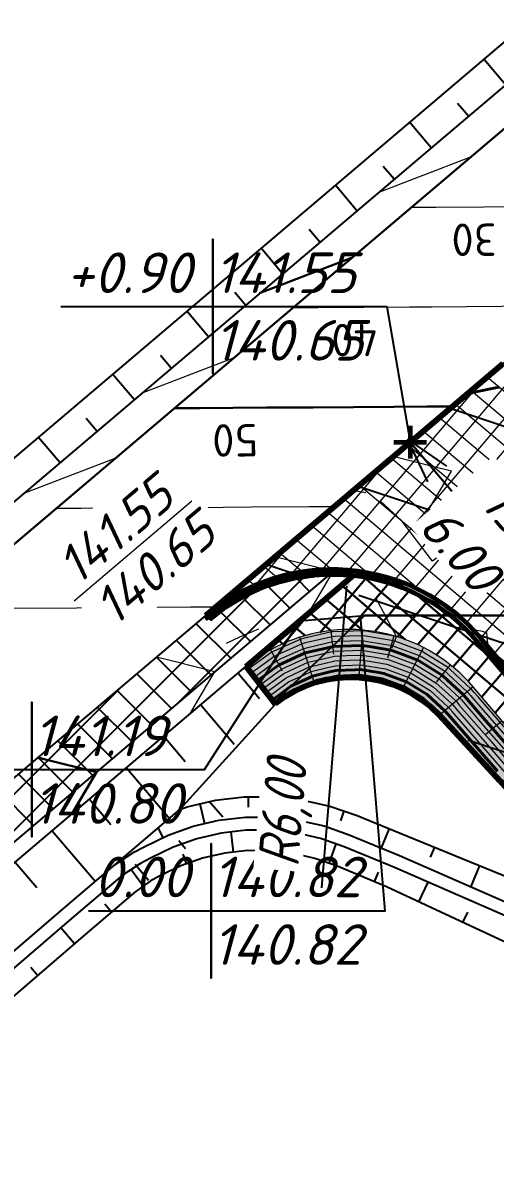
# Model space of a CAD drawing. Header units: metres. Extents: x 2306714 to 2308412, y 453204 to 454783.
# Drawn here: x 2308294.69 to 2308309.24, y 454669.29 to 454704.26 of the extents above; entities that cross this region are included whole.
import ezdxf
from ezdxf.enums import TextEntityAlignment as Align

# ---------------------------------------------------------------- set-up
doc = ezdxf.new("R2010")
doc.units = ezdxf.units.M
doc.linetypes.add('ACAD_ISO02W100', pattern=[15, 12, -3])
doc.linetypes.add('осевая', pattern=[50.8, 31.75, -6.35, 6.35, -6.35])
for name, color, linetype, lineweight in [('$0$ПП_Дорога_Покрытия_ПроезжаяЧасть_Тип1.', 5, 'Continuous', 9), ('280_ПОР_Откосы планировки', 250, 'Continuous', 20), ('ГП_АД том 3.2.6', 250, 'Continuous', 40), ('ГП_ВП', 1, 'Continuous', 40), ('ГП_Границы ЗУ', 1, 'Continuous', 50), ('ПП_Дорога_БортовойКамень_БР100.30.18', 5, 'Continuous', 60), ('ПП_Дорога_Покрытия_Откос', 3, 'Continuous', 9), ('ПП_Дорога_Покрытия_Щебневание_Прикромочное', 151, 'Continuous', 30)]:
    doc.layers.add(name, color=color, linetype=linetype, lineweight=lineweight)
for name, color, linetype in [('АД_серый', 250, 'Continuous'), ('ВП АД', 7, 'Continuous'), ('ГП_Автодорога Ось', 1, 'осевая'), ('ГП_здания', 7, 'Continuous'), ('ГП_ПЗМ', 7, 'Continuous'), ('ГП_ПЗМ @ 0.5 (1)', 7, 'Continuous'), ('ГП_Размеры проезд', 7, 'Continuous')]:
    doc.layers.add(name, color=color, linetype=linetype)
doc.styles.add('ASML', font='isocpeui.ttf')
doc.styles.add('Ck_rus', font='isocpeur.ttf', dxfattribs={"width": 0.8, "oblique": 15, "height": 2.5})
doc.styles.add('ISOCPEUR.ttf', font='isocpeur.ttf')
doc.styles.add('СПДС', font='isocpeur.ttf')
doc.dimstyles.new('Ck_Линейный р-р', dxfattribs={"dimscale": 0, "dimtxt": 2.5, "dimasz": 1, "dimexe": 0.5, "dimexo": 0.5, "dimtad": 1, "dimzin": 1, "dimtxsty": 'Ck_rus', "dimblk": 'OBLIQUE', "dimcen": 0, "dimdle": 0.1, "dimadec": 0, "dimazin": 0, "dimtfac": 1, "dimtofl": 0, "dimtmove": 1, "dimatfit": 3, "dimfxl": 1, "dimarcsym": 0})

# ---------------------------------------------------------------- blocks, each defined once
blk = doc.blocks.new('АД 3.2.6')
at = {"layer": 'АД_серый'}
h = blk.add_hatch(dxfattribs=at)
h.set_pattern_fill('ANSI37', color=256, scale=0.25)
h.set_pattern_definition([(45, (-2306981.54755, -453219.10406), (-0.56126600757, 0.56126600757), []), (135, (-2306981.54755, -453219.10406), (-0.56126600757, -0.56126600757), [])])
edge = h.paths.add_edge_path()
edge.add_line((1447.455, 1552.309), (1448.993, 1553.496))
edge.add_line((1448.993, 1553.496), (1448.069, 1554.678))
edge.add_line((1448.069, 1554.678), (1446.517, 1553.48))
edge.add_arc((1539.264, 1427.399), 156.52, 126.33875, 128.59765)
edge.add_line((1441.62, 1549.726), (1440.286, 1548.661))
edge.add_line((1440.286, 1548.661), (1432.438, 1542.427))
edge.add_line((1432.438, 1542.427), (1424.532, 1535.683))
edge.add_line((1424.532, 1535.683), (1399.624, 1514.545))
edge.add_line((1399.624, 1514.545), (1338.629, 1462.78))
edge.add_line((1338.629, 1462.78), (1277.634, 1411.016))
edge.add_arc((2570.054, -111.698), 1997.25, 130.323304, 132.475114)
edge.add_line((1221.371, 1361.415), (1158.76, 1304.093))
edge.add_line((1158.76, 1304.093), (1121.882, 1270.33))
edge.add_line((1121.882, 1270.33), (1072.465, 1225.087))
edge.add_line((1072.465, 1225.087), (1074.584, 1224.993))
edge.add_line((1074.584, 1224.993), (1122.895, 1269.223))
edge.add_line((1122.895, 1269.223), (1159.773, 1302.987))
edge.add_line((1159.773, 1302.987), (1222.384, 1360.309))
edge.add_arc((2570.054, -111.698), 1995.75, 130.323304, 132.475114, ccw=False)
edge.add_line((1278.604, 1409.872), (1339.6, 1461.637))
edge.add_line((1339.6, 1461.637), (1344.157, 1465.504))
edge.add_arc((1344.221, 1459.655), 5.85, 90.6321, 130.32)
edge.add_line((1340.436, 1464.115), (1340.338, 1464.231))
edge.add_line((1340.338, 1464.231), (1353.276, 1475.211))
edge.add_line((1353.276, 1475.211), (1353.366, 1475.078))
edge.add_arc((1356.859, 1470.311), 5.91, 126.2337, 169.9147)
edge.add_line((1351.04, 1471.346), (1383.518, 1498.909))
edge.add_arc((1383.58, 1493.059), 5.85, 90.6048, 130.32)
edge.add_line((1379.795, 1497.519), (1379.698, 1497.634))
edge.add_line((1379.698, 1497.634), (1392.278, 1508.31))
edge.add_line((1392.278, 1508.31), (1392.375, 1508.196))
edge.add_arc((1396.16, 1503.735), 5.85, 130.32, 170.0351)
edge.add_line((1390.398, 1504.748), (1400.595, 1513.401))
edge.add_line((1400.595, 1513.401), (1433.38, 1541.224))
edge.add_line((1433.38, 1541.224), (1441.269, 1547.527))
edge.add_line((1441.269, 1547.527), (1442.568, 1548.565))
edge.add_arc((1539.19, 1427.498), 154.897, 126.31553, 128.59291, ccw=False)
for p, q in [((1349.564, 1480.586, 138.74), (1348.896, 1481.372, 138.74)), ((1348.42, 1479.615, 138.74), (1348.087, 1480.008, 138.74)), ((1347.276, 1478.644, 138.74), (1346.61, 1479.429, 138.74)), ((1346.133, 1477.674, 138.74), (1345.8, 1478.066, 138.74)), ((1344.989, 1476.703, 138.74), (1344.324, 1477.487, 138.74)), ((1343.845, 1475.733, 138.74), (1343.513, 1476.125, 138.74)), ((1342.702, 1474.762, 138.74), (1342.037, 1475.546, 138.74)), ((1341.558, 1473.791, 138.74), (1341.226, 1474.183, 138.74)), ((1340.414, 1472.821, 138.74), (1339.75, 1473.604, 138.74)), ((1339.271, 1471.85, 138.74), (1338.939, 1472.242, 138.74)), ((1338.127, 1470.88, 138.74), (1337.463, 1471.662, 138.74)), ((1336.984, 1469.909, 138.74), (1336.652, 1470.3, 138.74)), ((1335.84, 1468.939, 138.74), (1335.176, 1469.721, 138.74)), ((1341.33, 1462.449, 143.118), (1341.987, 1461.675, 143.118)), ((1340.186, 1461.479, 143.118), (1341.214, 1460.268, 143.118)), ((1339.042, 1460.508, 143.118), (1339.701, 1459.731, 143.118)), ((1337.899, 1459.537, 143.118), (1339.243, 1457.951)), ((1336.755, 1458.567, 143.118), (1337.416, 1457.788, 143.118)), ((1340.157, 1458.426, 141.032), (1340.3, 1457.816, 141.032)), ((1340.856, 1458.01, 138.813), (1340.441, 1458.497, 138.813)), ((1341.638, 1458.642, 141.032), (1341.64, 1458.326, 141.032)), ((1343.134, 1458.566, 141.032), (1343.066, 1457.936, 141.032)), ((1344.587, 1458.206, 141.032), (1344.483, 1457.904, 141.032)), ((1338.865, 1457.679), (1339.001, 1457.4)), ((1345.983, 1457.66, 141.032), (1345.739, 1457.065, 141.032)), ((1335.611, 1457.596, 143.118), (1336.936, 1456.035, 143.118)), ((1341.19, 1456.934, 139.561), (1341.12, 1457.559, 139.561)), ((1339.715, 1457.037, 138.813), (1339.507, 1457.28, 138.813)), ((1342.685, 1456.938, 139.561), (1342.721, 1457.253, 139.561)), ((1344.138, 1456.587, 139.561), (1344.35, 1457.19, 139.561)), ((1347.371, 1457.092, 141.032), (1347.245, 1456.783, 141.032)), ((1334.468, 1456.626, 143.118), (1335.132, 1455.843, 143.118)), ((1339.738, 1456.576, 139.561), (1339.635, 1456.87, 139.561)), ((1338.412, 1455.885, 139.561), (1338.049, 1456.385, 139.561)), ((1338.574, 1456.063, 138.813), (1338.158, 1456.551, 138.813)), ((1345.527, 1456.023, 139.561), (1345.651, 1456.321, 139.561)), ((1348.759, 1456.523, 141.032), (1348.493, 1455.873, 141.032)), ((1346.894, 1455.405, 139.561), (1347.177, 1456.013, 139.561)), ((1337.432, 1455.09, 138.813), (1337.224, 1455.334, 138.813)), ((1348.253, 1454.771, 139.561), (1348.402, 1455.091, 139.561)), ((1336.293, 1454.115, 138.813), (1335.874, 1454.601, 138.813)), ((1335.157, 1453.135, 138.813), (1334.946, 1453.379, 138.813))]:
    blk.add_line(p, q, dxfattribs=at)
at = {"layer": 'АД_серый', "linetype": 'Continuous', "flags": 128}
for points in [[(1442.654, 1561.598), (1442.502, 1561.486), (1441.828, 1560.986), (1441.002, 1560.365), (1436.193, 1555.979), (1436.161, 1555.948), (1434.961, 1554.808), (1427.859, 1547.766), (1426.079, 1546.26), (1424.048, 1544.546), (1419.928, 1541.109), (1412.106, 1534.602), (1404.842, 1528.559), (1385.749, 1512.42), (1366.558, 1496.396), (1347.516, 1480.198), (1328.459, 1464.017), (1316.203, 1453.853), (1309.214, 1448.056), (1290.086, 1431.96)], [(1442.832, 1561.37), (1442.685, 1561.253), (1442.033, 1560.727), (1441.234, 1560.075), (1436.529, 1555.593), (1436.497, 1555.561), (1435.321, 1554.393), (1428.206, 1547.361), (1426.435, 1545.844), (1424.414, 1544.117), (1420.327, 1540.639), (1412.57, 1534.056), (1405.365, 1527.942), (1386.304, 1511.766), (1367.243, 1495.589), (1348.182, 1479.413), (1329.121, 1463.236), (1316.982, 1452.935), (1310.06, 1447.06), (1290.999, 1430.884)], [(1337.543, 1456.552), (1338.125, 1456.93), (1338.437, 1457.104), (1339.173, 1457.461), (1339.944, 1457.733), (1340.741, 1457.918), (1341.553, 1458.011), (1342.37, 1458.013), (1343.182, 1457.923), (1343.978, 1457.742), (1344.749, 1457.474), (1346.298, 1456.834), (1354.947, 1453.047)], [(1354.816, 1452.669), (1346.147, 1456.464), (1344.597, 1457.103), (1343.869, 1457.357), (1343.117, 1457.528), (1342.349, 1457.613), (1341.577, 1457.612), (1340.81, 1457.524), (1340.057, 1457.35), (1339.328, 1457.092), (1338.633, 1456.755), (1338.321, 1456.581), (1337.774, 1456.223)], [(1354.529, 1451.844), (1345.902, 1455.867), (1344.355, 1456.511), (1343.695, 1456.743), (1343.013, 1456.901), (1342.317, 1456.981), (1341.616, 1456.982), (1340.919, 1456.904), (1340.234, 1456.749), (1339.571, 1456.517), (1338.937, 1456.212), (1338.625, 1456.039), (1338.15, 1455.702)], [(1339.537, 1458.252), (1339.767, 1458.335), (1340.632, 1458.537), (1341.514, 1458.641), (1342.402, 1458.645), (1343.285, 1458.55), (1344.152, 1458.356), (1344.992, 1458.066), (1346.543, 1457.431), (1355.234, 1453.871), (1355.813, 1453.67), (1365.258, 1450.383), (1365.31, 1450.365), (1365.948, 1450.188), (1366.602, 1450.096), (1367.263, 1450.089), (1367.92, 1450.167), (1368.561, 1450.33), (1369.175, 1450.575), (1369.752, 1450.896), (1370.283, 1451.29), (1373.912, 1454.364), (1381.541, 1460.828)], [(1185.609, 1325.962), (1192.801, 1332.547), (1202.924, 1341.815), (1221.363, 1358.696), (1222.722, 1359.94), (1239.852, 1375.442), (1258.544, 1391.953), (1259.785, 1393.034), (1277.442, 1408.229), (1279.017, 1409.567), (1296.499, 1424.403), (1315.56, 1440.579), (1322.482, 1446.454), (1344.885, 1465.467)], [(1186.841, 1324.613), (1186.842, 1324.615), (1194.099, 1331.128), (1204.314, 1340.296), (1222.759, 1357.172), (1224.124, 1358.409), (1241.312, 1373.81), (1260.065, 1390.21), (1261.308, 1391.285), (1279, 1406.397), (1280.569, 1407.737), (1298.017, 1422.614), (1316.992, 1438.891), (1323.876, 1444.811), (1335.948, 1455.192), (1339.537, 1458.252), (1342.474, 1461.482)], [(1337.774, 1456.223), (1336.207, 1454.887), (1324.135, 1444.506), (1317.251, 1438.586), (1298.276, 1422.309), (1280.828, 1407.432), (1279.259, 1406.092), (1261.571, 1390.983), (1260.328, 1389.908), (1241.579, 1373.511), (1224.394, 1358.114), (1223.029, 1356.877), (1204.584, 1340.001)], [(1338.15, 1455.702), (1336.621, 1454.398), (1324.564, 1444.002), (1317.687, 1438.073), (1298.703, 1421.806), (1281.248, 1406.938), (1279.678, 1405.6), (1261.987, 1390.505), (1260.744, 1389.431), (1241.994, 1373.047), (1224.888, 1357.574), (1223.529, 1356.33), (1204.88, 1339.678)]]:
    blk.add_lwpolyline(points, dxfattribs=at)
at = {"layer": 'АД_серый', "lineweight": 30, "flags": 128}
blk.add_lwpolyline([(1443.756, 1560.189), (1443.609, 1560.071), (1442.964, 1559.55), (1442.172, 1558.904, 0.009855), (1437.397, 1554.592), (1437.364, 1554.561), (1436.158, 1553.427, -0.001252), (1428.857, 1546.602, -0.001297), (1420.974, 1539.877), (1274.164, 1415.285, 0.009404), (1217.657, 1365.472), (1180.51, 1331.462)], format="xyb", dxfattribs=at)
at = {"layer": 'АД_серый'}
blk.add_lwpolyline([(59.061, 297.283), (1052.55, 1206.854), (1054.025, 1208.205), (1057.401, 1204.516), (1064.777, 1211.27), (1075.841, 1221.399), (1072.465, 1225.087), (1073.94, 1226.437), (1221.371, 1361.415, -0.009404), (1277.723, 1411.091), (1417.195, 1529.457), (1424.532, 1535.683, 0.001297), (1432.438, 1542.427, 0.001252), (1440.286, 1548.661), (1441.585, 1549.698), (1441.62, 1549.726, -0.009857), (1446.517, 1553.48), (1448.069, 1554.678)], format="xyb", dxfattribs=at)
at = {"layer": 'АД_серый', "flags": 128}
blk.add_lwpolyline([(1344.157, 1465.504), (1278.693, 1409.948, 0.009404), (1222.384, 1360.309), (1074.584, 1224.993), (1077.96, 1221.305), (1065.79, 1210.163), (1057.307, 1202.397), (1053.932, 1206.085), (60.074, 296.177, 0.03779), (-4.063, 227.87), (-26.79, 199.672, -0.037789), (-91.804, 130.43), (-211.222, 21.099), (-212.235, 22.206)], format="xyb", dxfattribs=at)
blk = doc.blocks.new('Опорная точка планировки')
at = {"color": 0, "linetype": 'ByBlock', "lineweight": -2, "transparency": 16777216, "flags": 128}
for points in [[(0, 1.5), (0, -1.5)], [(-1.5, 0), (1.5, 0)]]:
    blk.add_lwpolyline(points, dxfattribs=at)
blk = doc.blocks.new('*D205')
at = {"layer": 'ГП_Размеры проезд', "color": 0, "lineweight": -2, "transparency": 16777216}
blk.add_line((2308303.899, 454677.595), (2308304.67, 454686.896), dxfattribs=at)
at = {"layer": 'ГП_Размеры проезд', "color": 0, "transparency": 16777216}
blk.add_solid([(2308304.587, 454686.903), (2308304.753, 454686.889), (2308304.711, 454687.394)], dxfattribs=at)
at = {"layer": 'ГП_Размеры проезд', "color": 0, "lineweight": 30, "transparency": 16777216, "insert": (2308302.834, 454679.884), "char_height": 1.25, "attachment_point": 5, "rotation": 85.2625, "style": 'Ck_rus', "bg_fill": 3, "box_fill_scale": 1.1, "bg_fill_color": 9, "bg_fill_true_color": 13158600, "bg_fill_transparency": 0}
blk.add_mtext('R6,00', dxfattribs=at)
blk = doc.blocks.new('ЛОС 4 этап')
at = {"layer": '$0$ПП_Дорога_Покрытия_ПроезжаяЧасть_Тип1.'}
h = blk.add_hatch(dxfattribs=at)
h.set_pattern_fill('ANSI37', color=256, scale=0.2, angle=4.77736958, style=0)
edge = h.paths.add_edge_path()
edge.add_arc((2308304.237, 454681.27), 6.144, 89.159, 125.8828)
edge.add_line((2308300.635, 454686.248), (2308312.913, 454696.666))
edge.add_arc((2308316.796, 454692.091), 6, 130.32, 171.7038)
edge.add_arc((2308316.796, 454692.091), 6, 171.7038, 220.32)
edge.add_line((2308312.221, 454688.209), (2308314.647, 454685.349))
edge.add_arc((2308319.222, 454689.232), 6, 220.32, 310.32)
edge.add_line((2308323.104, 454684.657), (2308349.884, 454707.384))
edge.add_arc((2308346.001, 454711.958), 6, 310.32, 400.32)
edge.add_line((2308350.576, 454715.841), (2308348.149, 454718.701))
edge.add_arc((2308343.574, 454714.819), 6, 40.32, 88.9103)
edge.add_arc((2308343.574, 454714.819), 6, 88.9103, 130.32)
edge.add_line((2308339.692, 454719.394), (2308352.272, 454730.07))
edge.add_arc((2308356.154, 454725.495), 6, 130.32, 171.7296)
edge.add_arc((2308356.154, 454725.495), 6, 171.7296, 220.32)
edge.add_line((2308351.58, 454721.613), (2308354.007, 454718.752))
edge.add_arc((2308346.001, 454711.958), 10.5, -49.68, 40.32, ccw=False)
edge.add_line((2308352.796, 454703.953), (2308326.016, 454681.226))
edge.add_arc((2308319.222, 454689.232), 10.5, 220.32, 310.32, ccw=False)
edge.add_line((2308311.216, 454682.438), (2308308.726, 454685.371))
edge.add_arc((2308304.215, 454681.415), 6, 41.2493, 88.9361)
at = {"layer": 'ПП_Дорога_Покрытия_Щебневание_Прикромочное'}
h = blk.add_hatch(dxfattribs=at)
h.set_pattern_fill('ANSI37', color=256, scale=0.2, angle=4.7774, style=0)
h.set_pattern_definition([(49.777369578, (19.1098, -20.5587), (-0.48484855352, 0.41005716693), []), (139.777369578, (19.1098, -20.5587), (-0.41005716693, -0.48484855352), [])])
edge = h.paths.add_edge_path()
edge.add_arc((2308304.216, 454681.415), 5.85, 40.274, 83.4848, ccw=False)
edge.add_line((2308308.679, 454685.196), (2308311.1, 454682.343))
edge.add_arc((2308319.222, 454689.232), 10.65, 220.3055, 310.3259)
edge.add_line((2308326.114, 454681.113), (2308352.893, 454703.838))
edge.add_arc((2308346, 454711.959), 10.651, 310.3268, 400.3131)
edge.add_line((2308354.122, 454718.85), (2308351.694, 454721.71))
edge.add_arc((2308356.159, 454725.497), 5.855, 177.2003, 220.3012, ccw=False)
edge.add_line((2308350.311, 454725.783), (2308353.68, 454728.642))
edge.add_arc((2308356.928, 454724.824), 5.012, 130.3806, 223.5667)
edge.add_line((2308353.296, 454721.369), (2308354.884, 454719.497))
edge.add_arc((2308345.998, 454711.959), 11.652, -49.6686, 40.3086, ccw=False)
edge.add_line((2308353.54, 454703.076), (2308326.759, 454680.348))
edge.add_arc((2308319.222, 454689.232), 11.65, 220.3292, 310.3108, ccw=False)
edge.add_line((2308310.341, 454681.692), (2308308.559, 454683.792))
edge.add_arc((2308304.771, 454680.601), 4.952, 40.1044, 125.1657)
edge.add_line((2308301.919, 454684.65), (2308304.879, 454687.227))
at = {"layer": 'ГП_Автодорога Ось', "linetype": 'осевая', "ltscale": 0.5}
blk.add_polyline3d([(2308306.622, 454691.329, 141.55), (2308310.505, 454686.753, 141.64)], dxfattribs=at)
at = {"layer": 'ПП_Дорога_БортовойКамень_БР100.30.18', "flags": 128}
for points in [[(2308300.333, 454685.989, -0.414214), (2308308.79, 454685.297), (2308311.216, 454682.438, 0.414214), (2308326.016, 454681.226), (2308352.796, 454703.953, 0.414214), (2308354.007, 454718.752), (2308351.58, 454721.613, -0.414214), (2308352.272, 454730.07)], [(2308300.43, 454685.875, -0.414214), (2308308.676, 454685.2), (2308311.102, 454682.341, 0.414214), (2308326.113, 454681.112), (2308352.893, 454703.838, 0.414214), (2308354.122, 454718.85), (2308351.694, 454721.71, -0.414214), (2308352.369, 454729.956, -0.414214)]]:
    blk.add_lwpolyline(points, format="xyb", dxfattribs=at)
blk = doc.blocks.new('Откос ЛОС')
at = {"layer": 'ПП_Дорога_Покрытия_Откос'}
h = blk.add_hatch(dxfattribs=at)
h.set_pattern_fill('GRASS', color=110, scale=0.02, style=0)
h.set_pattern_definition([(90, (-2308327.0592, -454677.36093), (-0.3592102448, 0.3592102448), [0.09525, -0.6231704896]), (45, (-2308327.0592, -454677.36093), (-0.35921024484, 0.35921024484), [0.09525, -0.41275]), (135, (-2308327.0592, -454677.36093), (-0.35921024484, -0.35921024484), [0.09525, -0.41275])])
edge = h.paths.add_edge_path()
edge.add_line((4.549, -1.941), (30.386, 20.341))
edge.add_arc((30.154, 20.629), 0.37, 308.7439, 398.9152)
edge.add_line((30.442, 20.861), (27.241, 25.298))
edge.add_arc((18.886, 34.862), 12.699, 311.1394, 399.244)
edge.add_line((28.721, 42.896), (26.897, 44.958))
edge.add_arc((29.903, 47.434), 3.894, 130.5068, 219.4903, ccw=False)
edge.add_line((27.373, 50.395), (26.621, 51.281))
edge.add_arc((29.895, 47.462), 5.031, 130.5986, 223.3487)
edge.add_line((26.237, 44.008), (27.825, 42.136))
edge.add_arc((18.942, 34.597), 11.65, -49.68, 40.32, ccw=False)
edge.add_line((26.48, 25.715), (26.099, 25.391))
edge.add_line((26.099, 25.391), (30.152, 20.615))
edge.add_line((30.152, 20.615), (29.714, 20.244))
edge.add_line((29.714, 20.244), (4.141, -1.46))
edge.add_line((4.141, -1.46), (3.865, -1.135))
edge.add_line((3.865, -1.135), (0.086, 3.316))
edge.add_line((0.086, 3.316), (-0.299, 2.988))
edge.add_arc((-7.837, 11.874), 11.652, 220.3314, 310.3085, ccw=False)
edge.add_line((-16.72, 4.333), (-18.48, 6.407))
edge.add_arc((-22.312, 3.195), 5, 39.9587, 130.319)
edge.add_line((-25.548, 7.008), (-24.592, 5.881))
edge.add_arc((-22.24, 2.992), 3.725, 43.4254, 129.1399, ccw=False)
edge.add_line((-19.535, 5.553), (-17.666, 3.517))
edge.add_arc((-7.916, 12.608), 13.332, 222.9978, 306.3841)
edge.add_line((-0.008, 1.876), (3.657, -1.871))
edge.add_arc((4.139, -1.441), 0.646, 221.6725, 309.3647)
at = {"layer": '280_ПОР_Откосы планировки', "linetype": 'Continuous', "lineweight": 20}
for p, q in [((-22.884, 8.163, 141.829), (-22.8, 7.433, 141.34)), ((-21.904, 8.179, 141.815), (-22.023, 6.726, 140.845)), ((-23.843, 7.956, 141.843), (-23.391, 6.551, 140.86)), ((-20.94, 8.003, 141.801), (-21.138, 7.311, 141.322)), ((-24.742, 7.566, 141.856), (-24.383, 6.919, 141.364)), ((-20.028, 7.643, 141.787), (-20.676, 6.382, 140.843)), ((-19.205, 7.112, 141.774), (-19.637, 6.568, 141.311)), ((-18.5, 6.431, 141.76), (-19.535, 5.553, 140.855)), ((-17.61, 5.382, 141.75), (-18.107, 4.96, 141.315))]:
    blk.add_line(p, q, dxfattribs=at)
for points in [[(-16.72, 4.333, 141.74), (-18.5, 6.431, 141.76), (-18.63, 6.578, 141.763), (-18.766, 6.72, 141.765), (-18.907, 6.856, 141.768), (-19.053, 6.987, 141.771), (-19.205, 7.112, 141.774), (-19.361, 7.231, 141.776), (-19.521, 7.344, 141.779), (-19.687, 7.45, 141.782), (-19.856, 7.55, 141.785), (-20.028, 7.643, 141.787), (-20.205, 7.73, 141.79), (-20.384, 7.809, 141.793), (-20.567, 7.881, 141.796), (-20.752, 7.946, 141.798), (-20.94, 8.003, 141.801), (-21.13, 8.054, 141.804), (-21.322, 8.096, 141.807), (-21.515, 8.131, 141.809), (-21.709, 8.159, 141.812), (-21.904, 8.179, 141.815), (-22.1, 8.191, 141.818), (-22.297, 8.195, 141.82), (-22.493, 8.192, 141.823), (-22.689, 8.181, 141.826), (-22.884, 8.163, 141.829), (-23.079, 8.136, 141.831), (-23.272, 8.102, 141.834), (-23.464, 8.061, 141.837), (-23.654, 8.012, 141.84), (-23.843, 7.956, 141.843), (-24.028, 7.892, 141.845), (-24.211, 7.821, 141.848), (-24.391, 7.743, 141.851), (-24.568, 7.658, 141.854), (-24.742, 7.566, 141.856), (-24.911, 7.467, 141.859), (-25.077, 7.362, 141.862), (-25.239, 7.25, 141.865), (-25.395, 7.132, 141.867), (-25.548, 7.008, 141.87)], [(-17.673, 3.523, 140.906), (-19.431, 5.438, 140.857), (-19.535, 5.553, 140.855), (-20.057, 6.016, 140.848), (-20.656, 6.374, 140.843), (-21.311, 6.614, 140.842), (-21.999, 6.727, 140.845), (-22.697, 6.708, 140.851), (-23.378, 6.556, 140.859), (-24.018, 6.277, 140.871), (-24.592, 5.881, 140.885)]]:
    blk.add_polyline3d(points, dxfattribs=at)
blk = doc.blocks.new('BD_Cart_Mark')
at = {"color": 1, "linetype": 'ByBlock', "lineweight": -2, "transparency": 33554687, "style": 'СПДС'}
for tag, p in [('G_C_H_001', (-4.833, 0.833)), ('G_C_H2_001', (-4.833, -3.333))]:
    blk.add_attdef(tag, p, '', height=2.5, dxfattribs=at)
at = {"color": 26, "linetype": 'ByBlock', "lineweight": -2, "transparency": 33554687, "style": 'СПДС'}
blk.add_attdef('G_C_Red_001', (0.583, 0.833), '', height=2.5, dxfattribs=at)
at = {"color": 176, "linetype": 'ByBlock', "lineweight": -2, "transparency": 33554687, "style": 'СПДС'}
blk.add_attdef('G_C_Black_001', (0.583, -3.333), '', height=2.5, dxfattribs=at)
at = {"color": 214, "linetype": 'ByBlock', "lineweight": -2, "transparency": 33554687, "style": 'СПДС'}
blk.add_attdef('G_C_Dop_001', (0.583, -7.5), '', height=2.5, dxfattribs=at)
blk = doc.blocks.new('ПЗМ_ЛОС')
at = {"layer": 'ГП_ПЗМ', "flags": 128}
for points in [[(21.462, 58.701), (26.136, 58.701), (26.136, 60.776), (26.136, 56.626), (26.136, 58.701), (31.492, 58.701), (32.214, 54.516)], [(15.851, 44.429), (20.568, 44.429), (20.568, 46.504), (20.568, 42.354), (20.568, 44.429), (25.887, 44.429), (28.818, 49.013)], [(22.317, 40.082), (26.085, 40.082), (26.085, 42.157), (26.085, 38.007), (26.085, 40.082), (31.449, 40.082), (30.686, 49.17)]]:
    blk.add_lwpolyline(points, dxfattribs=at)
at = {"layer": 'ГП_ПЗМ @ 0.5 (1)'}
ref = blk.add_blockref('BD_Cart_Mark', (26.136, 58.701), dxfattribs=dict(at, xscale=0.5, yscale=0.5, zscale=0.5))
ref.add_attrib('G_C_Red_001', '141.55', (26.173, 59.117), dxfattribs={"layer": '0', "color": 26, "linetype": 'ByBlock', "lineweight": -2, "transparency": 33554687, "height": 1.25, "style": 'ASML'})
ref.add_attrib('G_C_Black_001', '140.65', (26.173, 57.034), dxfattribs={"layer": '0', "color": 176, "linetype": 'ByBlock', "lineweight": -2, "transparency": 33554687, "height": 1.25, "style": 'ASML'})
ref.add_attrib('G_C_H_001', '+0.90', (21.621, 59.117), dxfattribs={"layer": '0', "color": 5, "linetype": 'ByBlock', "lineweight": -2, "transparency": 33554687, "height": 1.25, "style": 'ASML'})
ref = blk.add_blockref('BD_Cart_Mark', (20.568, 44.429), dxfattribs=dict(at, xscale=0.5, yscale=0.5, zscale=0.5))
ref.add_attrib('G_C_Red_001', '141.19', (20.605, 44.846), dxfattribs={"layer": '0', "color": 26, "linetype": 'ByBlock', "lineweight": -2, "transparency": 33554687, "height": 1.25, "style": 'ASML'})
ref.add_attrib('G_C_Black_001', '140.80', (20.605, 42.762), dxfattribs={"layer": '0', "color": 176, "linetype": 'ByBlock', "lineweight": -2, "transparency": 33554687, "height": 1.25, "style": 'ASML'})
ref.add_attrib('G_C_H_001', '+0.39', (16.01, 44.846), dxfattribs={"layer": '0', "color": 5, "linetype": 'ByBlock', "lineweight": -2, "transparency": 33554687, "height": 1.25, "style": 'ASML'})
ref = blk.add_blockref('BD_Cart_Mark', (26.085, 40.082), dxfattribs=dict(at, xscale=0.5, yscale=0.5, zscale=0.5))
ref.add_attrib('G_C_Red_001', '140.82', (26.122, 40.498), dxfattribs={"layer": '0', "color": 26, "linetype": 'ByBlock', "lineweight": -2, "transparency": 33554687, "height": 1.25, "style": 'ASML'})
ref.add_attrib('G_C_Black_001', '140.82', (26.122, 38.415), dxfattribs={"layer": '0', "color": 176, "linetype": 'ByBlock', "lineweight": -2, "transparency": 33554687, "height": 1.25, "style": 'ASML'})
ref.add_attrib('G_C_H_001', '0.00', (22.476, 40.498), dxfattribs={"layer": '0', "color": 3, "linetype": 'ByBlock', "lineweight": -2, "transparency": 33554687, "height": 1.25, "style": 'ASML'})

msp = doc.modelspace()

# ---------------------------------------------------------------- hatches: boundary and pattern name
at = {"layer": 'ГП_ПЗМ'}
h = msp.add_hatch(dxfattribs=at)
h.set_pattern_fill('ANSI31', color=1, angle=5156.6201562, style=0)
edge = h.paths.add_edge_path()
edge.add_line((2308352.272, 454730.07), (2308347.464, 454725.989))
edge.add_line((2308347.464, 454725.989), (2308350.307, 454725.785))
edge.add_arc((2308355.707, 454725.711), 5.4, 128.1831, 179.2135, ccw=False)
edge.add_line((2308352.369, 454729.956), (2308352.272, 454730.07))
edge = h.paths.add_edge_path()
edge.add_line((2308357.191, 454706.345), (2308340.333, 454705.989))
edge.add_line((2308340.333, 454705.989), (2308340.333, 454719.937))
edge.add_line((2308340.333, 454719.937), (2308347.464, 454725.989))
edge.add_line((2308347.464, 454725.989), (2308350.307, 454725.785))
edge.add_line((2308350.307, 454725.785), (2308350.311, 454725.783))
edge.add_line((2308350.311, 454725.783), (2308352.04, 454724.89))
edge.add_line((2308352.04, 454724.89), (2308353.363, 454723.119))
edge.add_line((2308353.363, 454723.119), (2308355.758, 454720.283))
edge.add_line((2308355.758, 454720.283), (2308355.78, 454720.257))
edge.add_arc((2308346.487, 454712.525), 12.089, -19.0935, 39.7633, ccw=False)
edge.add_line((2308357.911, 454708.57), (2308357.191, 454706.345))
h.paths.add_polyline_path([(2308340.333, 454685.989), (2308340.333, 454705.989), (2308357.191, 454706.345), (2308355.126, 454703.437), (2308354.315, 454702.658), (2308354.502, 454702.397), (2308357.5, 454698.212), (2308357.448, 454697.727), (2308355.194, 454695.765), (2308343.832, 454685.989)])
h.paths.add_polyline_path([(2308340.333, 454682.967), (2308343.832, 454685.989), (2308340.333, 454685.989)])
edge = h.paths.add_edge_path()
edge.add_arc((2308338.431, 454721.53), 2.48, 300.5324, 320.0517, ccw=False)
edge.add_arc((2308339.408, 454719.054), 0.442, 30.5603, 50.0796, ccw=False)
edge.add_arc((2308343.574, 454714.819), 5.85, 90.6048, 130.32, ccw=False)
edge.add_line((2308343.512, 454720.669), (2308340.333, 454717.971))
edge.add_line((2308340.333, 454717.971), (2308326.215, 454705.989))
edge.add_line((2308326.215, 454705.989), (2308340.333, 454705.989))
edge.add_line((2308340.333, 454705.989), (2308340.333, 454719.937))
h.paths.add_polyline_path([(2308340.333, 454705.989), (2308326.215, 454705.989), (2308320.333, 454700.997), (2308320.333, 454685.989), (2308340.333, 454685.989)])
edge = h.paths.add_edge_path()
edge.add_arc((2308319.202, 454689.702), 13.082, 275.2446, 306.8684, ccw=False)
edge.add_line((2308320.398, 454676.675), (2308320.333, 454679.895))
edge.add_line((2308320.333, 454679.895), (2308320.333, 454685.989))
edge.add_line((2308320.333, 454685.989), (2308340.333, 454685.989))
edge.add_line((2308340.333, 454685.989), (2308340.333, 454682.967))
edge.add_line((2308340.333, 454682.967), (2308331.595, 454675.421))
edge.add_line((2308331.595, 454675.421), (2308330.747, 454675.488))
edge.add_line((2308330.747, 454675.488), (2308329.723, 454676.506))
edge.add_line((2308329.723, 454676.506), (2308327.295, 454678.988))
edge.add_line((2308327.295, 454678.988), (2308327.051, 454679.237))
edge = h.paths.add_edge_path()
edge.add_line((2308306.62, 454691.325), (2308300.333, 454685.989))
edge.add_line((2308300.333, 454685.989), (2308300.43, 454685.875))
edge.add_arc((2308304.215, 454681.415), 5.85, 83.4826, 130.32, ccw=False)
edge.add_line((2308304.879, 454687.227), (2308305.216, 454685.989))
edge.add_line((2308305.216, 454685.989), (2308320.333, 454685.989))
edge.add_line((2308320.333, 454685.989), (2308320.333, 454700.997))
edge.add_line((2308320.333, 454700.997), (2308311.034, 454693.106))
edge.add_arc((2308316.796, 454692.091), 5.85, 130.32, 170.0078, ccw=False)
edge.add_line((2308313.01, 454696.551), (2308312.913, 454696.666))
edge.add_line((2308312.913, 454696.666), (2308306.62, 454691.325))
edge = h.paths.add_edge_path()
edge.add_line((2308305.448, 454685.137), (2308305.216, 454685.989))
edge.add_line((2308305.216, 454685.989), (2308320.333, 454685.989))
edge.add_line((2308320.333, 454685.989), (2308320.333, 454679.895))
edge.add_line((2308320.333, 454679.895), (2308320.398, 454676.675))
edge.add_arc((2308319.202, 454689.702), 13.082, 221.9475, 275.2446, ccw=False)
edge.add_line((2308309.473, 454680.958), (2308306.982, 454683.739))
edge.add_line((2308306.982, 454683.739), (2308305.451, 454685.134))
edge.add_line((2308305.451, 454685.134), (2308305.448, 454685.137))

# ---------------------------------------------------------------- linework, layer by layer
at = {"layer": 'ВП АД', "color": 5, "linetype": 'Continuous', "lineweight": 20, "flags": 128}
for points, elevation in [([(2308308.461, 454700.103), (2308308.4, 454700.08), (2308305.628, 454699.011)], 141.4), ([(2308315.207, 454698.615), (2308314.528, 454698.61), (2308314.429, 454698.61), (2308310.99, 454698.587), (2308310.923, 454698.586), (2308310.374, 454698.582), (2308307.418, 454698.563), (2308307.346, 454698.562), (2308306.639, 454698.557)], 141.3), ([(2308311.564, 454695.523), (2308311.53, 454695.523), (2308310.785, 454695.518), (2308310.523, 454695.516), (2308307.28, 454695.494), (2308306.596, 454695.49), (2308303.775, 454695.471), (2308303.55, 454695.469), (2308302.996, 454695.466)], 141.4), ([(2308301.175, 454693.92), (2308299.891, 454693.425), (2308298.342, 454692.827)], 141.6), ([(2308297.532, 454690.828), (2308295.636, 454690.097), (2308294.699, 454689.735)], 141.7), ([(2308307.121, 454689.129), (2308307.371, 454689.555), (2308307.89, 454690.438), (2308307.354, 454690.572), (2308306.1, 454690.886)], 141.7), ([(2308304.278, 454689.34), (2308303.939, 454689.337), (2308303.499, 454689.335), (2308301.736, 454689.323), (2308299.994, 454689.311), (2308297.809, 454689.296), (2308296.489, 454689.287), (2308295.959, 454689.284), (2308295.71, 454689.282)], 141.6), ([(2308303.478, 454686.037), (2308303.867, 454686.699), (2308304.247, 454687.346), (2308303.353, 454687.57), (2308302.457, 454687.794)], 141.8), ([(2308300.635, 454686.248), (2308300.143, 454686.245), (2308299.856, 454686.243), (2308297.342, 454686.226), (2308296.351, 454686.219), (2308293.415, 454686.199), (2308292.846, 454686.196), (2308292.164, 454686.191), (2308292.067, 454686.19)], 141.7), ([(2308299.835, 454682.945), (2308300.363, 454683.844), (2308300.604, 454684.254), (2308299.353, 454684.567), (2308298.814, 454684.702)], 141.9)]:
    msp.add_lwpolyline(points, dxfattribs=dict(at, elevation=elevation))
at = {"layer": 'ВП АД', "color": 5, "linetype": 'Continuous', "lineweight": 30, "flags": 128}
for points, elevation in [([(2308304.818, 454697.011), (2308304.146, 454696.752), (2308301.985, 454695.919)], 141.5), ([(2308307.921, 454692.431), (2308307.735, 454692.43), (2308307.142, 454692.426), (2308306.13, 454692.419), (2308303.637, 454692.403), (2308302.202, 454692.393), (2308300.132, 454692.379), (2308299.755, 454692.377), (2308299.353, 454692.374)], 141.5), ([(2308296.192, 454679.854), (2308296.859, 454680.989), (2308296.961, 454681.162), (2308295.352, 454681.565), (2308295.171, 454681.61)], 142)]:
    msp.add_lwpolyline(points, dxfattribs=dict(at, elevation=elevation))
at = {"layer": 'ГП_ВП', "color": 1, "linetype": 'Continuous', "lineweight": 40, "flags": 128}
for points, elevation in [([(2308309.345, 454693.021), (2308308.543, 454692.863), (2308308.278, 454692.733)], 141.5), ([(2308301.871, 454683.945), (2308302.378, 454684.312), (2308302.585, 454684.464), (2308302.81, 454684.569), (2308303.391, 454684.833), (2308303.624, 454684.89), (2308304.256, 454685.037), (2308304.489, 454685.046), (2308305.147, 454685.067), (2308305.369, 454685.032), (2308306.025, 454684.922), (2308306.231, 454684.846), (2308306.859, 454684.609), (2308307.041, 454684.497), (2308307.613, 454684.141), (2308307.767, 454684), (2308308.262, 454683.539), (2308308.291, 454683.506), (2308308.363, 454683.423), (2308308.88, 454682.827), (2308310.065, 454681.461)], 141.5), ([(2308309.306, 454681.191), (2308307.791, 454682.937), (2308307.775, 454682.956), (2308307.69, 454683.054), (2308307.579, 454683.158), (2308307.145, 454683.555), (2308307.011, 454683.638), (2308306.512, 454683.943), (2308306.362, 454684), (2308305.814, 454684.202), (2308305.657, 454684.228), (2308305.08, 454684.32), (2308304.925, 454684.315), (2308304.338, 454684.291), (2308304.192, 454684.258), (2308303.617, 454684.118), (2308303.49, 454684.06), (2308302.948, 454683.808), (2308302.451, 454683.442), (2308302.356, 454683.374)], 141)]:
    msp.add_lwpolyline(points, dxfattribs=dict(at, elevation=elevation))
at = {"layer": 'ГП_ВП', "color": 250, "linetype": 'Continuous', "lineweight": -2, "transparency": 16777216, "elevation": 141.595, "flags": 128}
for points in [[(2308310.261, 454687.041), (2308306.548, 454691.416)], [(2308307.168, 454690.106), (2308306.548, 454691.416), (2308307.739, 454690.592)]]:
    msp.add_lwpolyline(points, dxfattribs=at)
at = {"layer": 'ГП_ВП', "color": 1, "linetype": 'Continuous', "lineweight": 20, "flags": 128}
for points, elevation in [([(2308310.082, 454690.258), (2308308.779, 454688.787), (2308307.308, 454687.667), (2308306.358, 454688.915), (2308305.709, 454689.515)], 141.6), ([(2308305.256, 454689.77), (2308304.952, 454689.823), (2308304.772, 454689.758)], 141.6), ([(2308309.849, 454683.924), (2308308.71, 454685.229), (2308308.686, 454685.257), (2308308.557, 454685.406), (2308308.136, 454685.782), (2308307.415, 454686.393), (2308306.699, 454686.757), (2308306.059, 454687.059), (2308305.044, 454687.277), (2308304.58, 454687.362)], 141.7), ([(2308304.426, 454687.272), (2308305.232, 454687.125)], 141.8), ([(2308301.073, 454686.617), (2308301.596, 454686.807), (2308301.633, 454686.822)], 141.7), ([(2308306.055, 454684.978), (2308306.204, 454685.336), (2308305.563, 454686.536)], 141.8), ([(2308301.952, 454685.566), (2308301.372, 454685.319), (2308300.962, 454685.125)], 141.8), ([(2308306.203, 454685.334), (2308306.152, 454685.354), (2308306.152, 454685.354), (2308305.197, 454685.514), (2308305.186, 454685.515), (2308304.227, 454685.485), (2308304.207, 454685.484), (2308303.283, 454685.269), (2308303.255, 454685.262), (2308302.402, 454684.874), (2308302.367, 454684.858), (2308302.334, 454684.834), (2308301.579, 454684.289)], 141.8), ([(2308310.294, 454681.655), (2308308.709, 454683.481), (2308308.592, 454683.617), (2308308.497, 454683.726), (2308308.49, 454683.733), (2308307.842, 454684.338), (2308307.801, 454684.375), (2308307.052, 454684.841), (2308306.997, 454684.875), (2308306.178, 454685.184), (2308306.109, 454685.21), (2308305.254, 454685.353), (2308305.173, 454685.366), (2308304.314, 454685.339), (2308304.223, 454685.335), (2308303.397, 454685.143), (2308303.3, 454685.119), (2308302.538, 454684.772), (2308302.439, 454684.726), (2308302.349, 454684.66), (2308301.677, 454684.174)], 141.7), ([(2308301.774, 454684.06), (2308302.363, 454684.486), (2308302.512, 454684.595), (2308302.674, 454684.671), (2308303.345, 454684.976), (2308303.511, 454685.016), (2308304.239, 454685.186), (2308304.401, 454685.193), (2308305.16, 454685.216), (2308305.312, 454685.192), (2308306.067, 454685.066), (2308306.205, 454685.015), (2308306.928, 454684.742), (2308307.047, 454684.669), (2308307.707, 454684.258), (2308307.804, 454684.169), (2308308.376, 454683.636), (2308308.394, 454683.616), (2308308.477, 454683.52), (2308308.794, 454683.154), (2308310.18, 454681.558)], 141.6), ([(2308301.968, 454683.831), (2308302.393, 454684.138), (2308302.657, 454684.333), (2308302.946, 454684.467), (2308303.436, 454684.69), (2308303.738, 454684.763), (2308304.272, 454684.888), (2308304.576, 454684.9), (2308305.133, 454684.918), (2308305.427, 454684.871), (2308305.983, 454684.778), (2308306.257, 454684.677), (2308306.789, 454684.476), (2308307.035, 454684.326), (2308307.52, 454684.024), (2308307.729, 454683.832), (2308308.147, 454683.442), (2308308.188, 454683.396), (2308308.248, 454683.326), (2308308.965, 454682.5), (2308309.951, 454681.364)], 141.4), ([(2308302.065, 454683.717), (2308302.407, 454683.964), (2308302.73, 454684.201), (2308303.082, 454684.365), (2308303.481, 454684.547), (2308303.851, 454684.637), (2308304.289, 454684.739), (2308304.663, 454684.754), (2308305.12, 454684.768), (2308305.484, 454684.71), (2308305.941, 454684.634), (2308306.283, 454684.508), (2308306.72, 454684.342), (2308307.029, 454684.154), (2308307.426, 454683.907), (2308307.691, 454683.663), (2308308.033, 454683.345), (2308308.085, 454683.286), (2308308.134, 454683.229), (2308309.05, 454682.173), (2308309.836, 454681.267)], 141.3), ([(2308302.162, 454683.602), (2308302.422, 454683.79), (2308302.803, 454684.07), (2308303.218, 454684.264), (2308303.527, 454684.404), (2308303.965, 454684.51), (2308304.305, 454684.59), (2308304.75, 454684.608), (2308305.107, 454684.619), (2308305.542, 454684.55), (2308305.899, 454684.49), (2308306.31, 454684.338), (2308306.651, 454684.209), (2308307.023, 454683.982), (2308307.332, 454683.79), (2308307.654, 454683.495), (2308307.919, 454683.248), (2308307.981, 454683.176), (2308308.02, 454683.132), (2308309.136, 454681.846), (2308309.722, 454681.169)], 141.2), ([(2308302.259, 454683.488), (2308302.436, 454683.616), (2308302.875, 454683.939), (2308303.354, 454684.162), (2308303.572, 454684.261), (2308304.079, 454684.384), (2308304.321, 454684.441), (2308304.837, 454684.461), (2308305.094, 454684.469), (2308305.6, 454684.389), (2308305.857, 454684.346), (2308306.336, 454684.169), (2308306.581, 454684.076), (2308307.017, 454683.81), (2308307.239, 454683.672), (2308307.616, 454683.326), (2308307.804, 454683.151), (2308307.878, 454683.066), (2308307.905, 454683.034), (2308309.221, 454681.518), (2308309.608, 454681.072)], 141.1), ([(2308309.163, 454681.127), (2308307.677, 454682.84), (2308307.672, 454682.846), (2308307.575, 454682.957), (2308307.541, 454682.989), (2308307.051, 454683.438), (2308307.005, 454683.467), (2308306.443, 454683.81), (2308306.389, 454683.831), (2308305.772, 454684.058), (2308305.715, 454684.068), (2308305.067, 454684.17), (2308305.012, 454684.169), (2308304.354, 454684.142), (2308304.306, 454684.131), (2308303.663, 454683.975), (2308303.626, 454683.958), (2308303.02, 454683.676), (2308302.465, 454683.268), (2308302.453, 454683.259)], 140.9)]:
    msp.add_lwpolyline(points, dxfattribs=dict(at, elevation=elevation))
at = {"layer": 'ГП_ВП', "color": 1, "linetype": 'Continuous', "lineweight": 20, "elevation": 141.6, "flags": 128}
msp.add_lwpolyline([(2308308.786, 454685.294), (2308309.02, 454685.026), (2308308.98, 454685.458), (2308308.848, 454685.495), (2308308.52, 454685.555), (2308308.704, 454685.39), (2308308.709, 454685.386), (2308308.786, 454685.294)], close=True, dxfattribs=at)
at = {"layer": 'ГП_Границы ЗУ', "color": 1, "linetype": 'ACAD_ISO02W100', "lineweight": 80}
msp.add_lwpolyline([(2308355.78, 454720.257, -0.376351), (2308355.126, 454703.437), (2308354.315, 454702.658), (2308357.501, 454698.222, -0.411348), (2308357.445, 454697.702), (2308331.608, 454675.42, -0.398715), (2308330.716, 454675.49), (2308327.053, 454679.345, -0.388224), (2308309.393, 454680.878), (2308307.524, 454682.913, 0.387338), (2308302.465, 454683.268), (2308301.568, 454684.417), (2308304.879, 454687.227, 0.20726), (2308300.43, 454685.875), (2308300.333, 454685.989), (2308312.913, 454696.666), (2308313.01, 454696.551, 0.174923), (2308311.034, 454693.106), (2308343.512, 454720.669, 0.175046)], format="xyb", dxfattribs=at)
at = {"layer": 'ГП_ПЗМ'}
for points in [[(2308306.62, 454691.325), (2308300.333, 454685.989), (2308300.43, 454685.875, -0.20726), (2308304.879, 454687.227), (2308303.224, 454685.822), (2308305.216, 454685.989), (2308320.333, 454685.989), (2308320.333, 454700.997), (2308311.034, 454693.106, -0.174923), (2308313.01, 454696.551), (2308312.913, 454696.666)], [(2308309.386, 454680.884, 0.23671), (2308320.398, 454676.702), (2308320.333, 454685.989), (2308305.216, 454685.989), (2308302.436, 454683.306), (2308302.466, 454683.268, -0.387316), (2308307.524, 454682.913)]]:
    msp.add_lwpolyline(points, format="xyb", close=True, dxfattribs=at)

# ---------------------------------------------------------------- block references
at = {"layer": '280_ПОР_Откосы планировки'}
msp.add_blockref('Откос ЛОС', (2308327.059, 454677.361), dxfattribs=at)
at = {"layer": 'ГП_АД том 3.2.6'}
msp.add_blockref('АД 3.2.6', (2306959.994, 453221.76), dxfattribs=at)
at = {"layer": 'ГП_ВП', "color": 7, "linetype": 'Continuous', "lineweight": 60, "xscale": 0.3333333333333333, "yscale": 0.3333333333333333, "zscale": 0.3333333333333333}
msp.add_blockref('Опорная точка планировки', (2308306.622, 454691.329, 141.55), dxfattribs=at)
msp.add_blockref('Опорная точка планировки', (2308306.622, 454691.329, 141.55), dxfattribs=at)
at = {"layer": 'ГП_здания'}
msp.add_blockref('ЛОС 4 этап', (0, 0), dxfattribs=at)
at = {"layer": 'ГП_ПЗМ'}
msp.add_blockref('ПЗМ_ЛОС', (2308274.406, 454636.809), dxfattribs=at)

# ---------------------------------------------------------------- texts
at = {"layer": 'ВП АД', "color": 5, "linetype": 'Continuous', "lineweight": 15, "style": 'ISOCPEUR.ttf'}
for s, rotation, p in [('30', 180.3857, (2308308.587, 454697.57, 141.3)), ('40', 180.3856, (2308304.911, 454694.478, 141.4)), ('50', 180.3852, (2308301.234, 454691.386, 141.5)), ('60', 180.387, (2308297.558, 454688.295, 141.6))]:
    msp.add_text(s, height=1, rotation=rotation, dxfattribs=at).set_placement(p, align=Align.MIDDLE_CENTER)

# ---------------------------------------------------------------- next in the draw order: texts
at = {"layer": 'ГП_ВП', "color": 1, "linetype": 'Continuous', "lineweight": 20, "insert": (2308297.542, 454688.628, -0.35), "char_height": 1.15, "width": 3.96846, "attachment_point": 5, "rotation": 40.32, "style": 'ASML', "bg_fill": 3, "box_fill_scale": 1.326087, "bg_fill_color": 9, "bg_fill_true_color": 13158600, "bg_fill_transparency": 0}
msp.add_mtext('141.55', dxfattribs=at)
at = {"layer": 'ГП_ВП', "color": 7, "linetype": 'Continuous', "lineweight": 20, "insert": (2308308.902, 454688.642, 141.595), "char_height": 1.15, "width": 2.7744, "attachment_point": 5, "rotation": 310.32, "style": 'ASML', "bg_fill": 3, "box_fill_scale": 1.130435, "bg_fill_color": 9, "bg_fill_true_color": 13158600, "bg_fill_transparency": 0}
msp.add_mtext('15\\P6.00', dxfattribs=at)

# ---------------------------------------------------------------- next in the draw order: dimensions: what is measured, and where the dimension line sits
at = {"layer": 'ГП_Размеры проезд', "lineweight": 30}
dim = msp.add_radius_dim(center=(2308304.215, 454681.415), mpoint=(2308304.711, 454687.394), dimstyle='Ck_Линейный р-р', override={"dimgap": 1, "dimsah": 1, "dimtfill": 1}, dxfattribs=at)
dim.commit()
dim.dimension.update_dxf_attribs({"geometry": '*D205', "text_midpoint": (2308304.08, 454679.78), "dimtype": 164})

# ---------------------------------------------------------------- next in the draw order: texts
at = {"layer": 'ГП_ВП', "color": 7, "linetype": 'Continuous', "lineweight": 20, "insert": (2308296.772, 454686.499, -0.35), "char_height": 1.15, "width": 4.20956, "attachment_point": 1, "rotation": 40.32, "style": 'ASML', "bg_fill": 3, "box_fill_scale": 1.326087, "bg_fill_color": 9, "bg_fill_true_color": 13158600, "bg_fill_transparency": 0}
msp.add_mtext('140.65', dxfattribs=at)

# ---------------------------------------------------------------- next in the draw order: linework, layer by layer
at = {"layer": 'ГП_ВП', "color": 7, "linetype": 'Continuous', "lineweight": 20}
msp.add_line((2308296.281, 454686.443, -0.35), (2308299.902, 454689.517, -0.35), dxfattribs=at)

doc.saveas('drawing.dxf')
